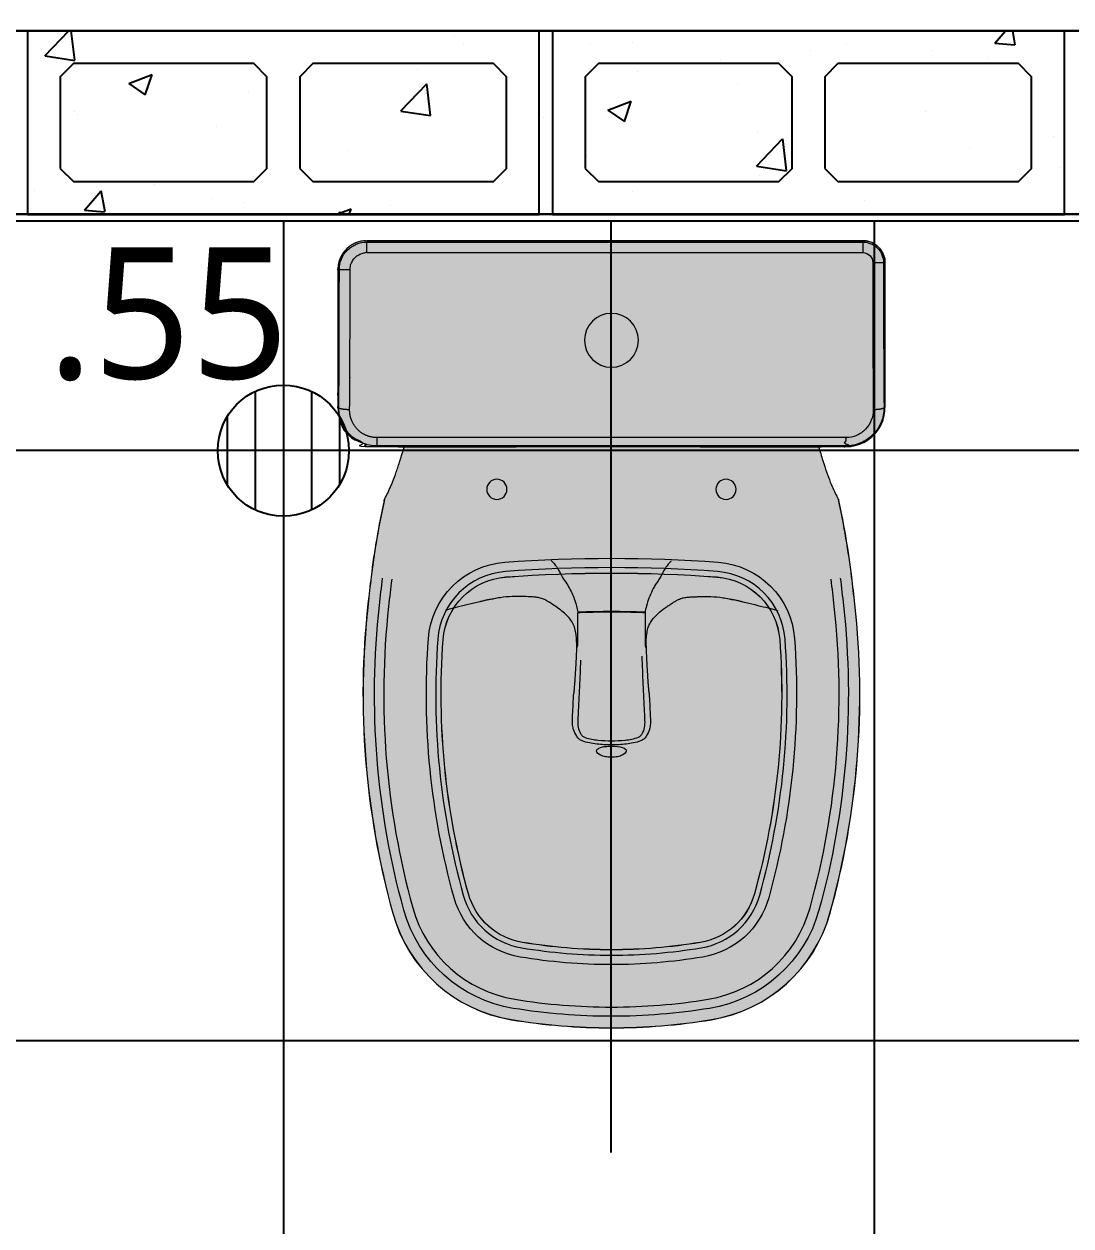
# Model space of a CAD drawing. Header units: millimetres. Extents: x -16.5 to 79.8, y -29.3 to 65.7.
# Drawn here: x 11.627 to 12.425, y -5.041 to -4.125 of the extents above; entities that cross this region are included whole.
import ezdxf

# ---------------------------------------------------------------- set-up
doc = ezdxf.new("R2010")
doc.units = ezdxf.units.MM
doc.header["$LTSCALE"] = 20
doc.linetypes.add('HIDDEN', pattern=[0.375, 0.25, -0.125])
for name, color, linetype in [('ARQ-STA - COTAS_ALVENARIA', 1, 'Continuous'), ('ARQ-STA - MOBILIÁRIO_GERAL', 251, 'Continuous'), ('ARQ-STA - PISOS_APARTAMENTOS - BANHEIROS', 8, 'Continuous'), ('ARQ-STA - PORTAS', 4, 'Continuous'), ('ARQ-STA - REVESTIMENTOS', 4, 'Continuous'), ('ESTRUTURA - ARQ-STA - ALVENARIA_ESTRUTURAL', 5, 'Continuous'), ('ESTRUTURA - ARQ-STA - BLOCOS_ESTRUTURAIS', 250, 'Continuous'), ('ESTRUTURA - ARQ-STA - VIGAS', 4, 'HIDDEN'), ('HIDRÁULICA - ARQ-STA - HIDRÁULICA', 150, 'Continuous')]:
    doc.layers.add(name, color=color, linetype=linetype)
doc.styles.add('COTAS', font='segoeuil.ttf')

# ---------------------------------------------------------------- blocks, each defined once
blk = doc.blocks.new('MS - L1A - PRE - TOB - TIPO_1_AO_16 - MOBILIÁRIO - LAYOUT_GERAL')
at = {"layer": 'ARQ-STA - MOBILIÁRIO_GERAL'}
h = blk.add_hatch(color=255, dxfattribs=at)
h.dxf.hatch_style = 1
h.paths.add_polyline_path([(3332.459981088148, 1266.79398824152), (3332.459981088147, 1266.904505723197, 0.414213562370685), (3332.443238465238, 1266.921248346105), (3332.065221470467, 1266.921248346105, 0.4142135623729194), (3332.043215492915, 1266.899242368553), (3332.043215492915, 1266.79398824152, 0.4142135623705643), (3332.072922991957, 1266.764280742477), (3332.430273485099, 1266.764280742477, 0.4142145877919626)])
h = blk.add_hatch(color=255, dxfattribs=at)
h.dxf.hatch_style = 1
edge = h.paths.add_edge_path()
edge.add_arc((3332.251602805675, 1266.79298681211), 0.4717372149447774, 269.9994401031737, 279.29309063403196, ccw=False)
edge.add_arc((3332.251593775375, 1266.792986812112), 0.4717372149447807, 260.70690936758, 270.0005368961998, ccw=False)
edge.add_arc((3332.193612822404, 1266.43865030794), 0.1126882641086317, 555.4710019388212, 620.7069093678847, ccw=False)
edge.add_arc((3332.688430895807, 1266.57560584863), 0.6261098704822728, 533.7100300653772, 555.471001938502, ccw=False)
edge.add_arc((3333.943183758899, 1266.437302173285), 1.88846190302048, 533.0728252439857, 533.7100301665415, ccw=False)
edge.add_arc((3332.681112520166, 1266.590636960742), 0.6171101150880661, 527.5958409557097, 533.0728251430753, ccw=False)
edge.add_spline(control_points=[(3332.078407798827, 1266.723196053295), (3332.078401407648, 1266.723253874315), (3332.078502453156, 1266.723599241207), (3332.078660850593, 1266.723924004346)], knot_values=[0, 0, 0, 0, 1, 1, 1, 1], degree=3, periodic=0)
edge.add_spline(control_points=[(3332.078660850593, 1266.723924004346), (3332.079101008052, 1266.724896088644), (3332.079540387693, 1266.725788467179), (3332.07997796001, 1266.72660117746)], knot_values=[0, 0, 0, 0, 1, 1, 1, 1], degree=3, periodic=0)
edge.add_spline(control_points=[(3332.07997796001, 1266.72660117746), (3332.0815670221, 1266.729552568687), (3332.083184847043, 1266.733125188572), (3332.084863373471, 1266.737300693042)], knot_values=[0, 0, 0, 0, 1, 1, 1, 1], degree=3, periodic=0)
edge.add_spline(control_points=[(3332.084863373471, 1266.737300693042), (3332.085831133441, 1266.73970809397), (3332.086783841497, 1266.742273626916), (3332.088672152771, 1266.747707116548), (3332.089613008, 1266.750594818939), (3332.090515565948, 1266.753544382924)], knot_values=[0, 0, 0, 0, 0.5, 0.5, 1, 1, 1, 1], degree=3, periodic=0)
edge.add_spline(control_points=[(3332.090525021083, 1266.753575286916), (3332.091616597785, 1266.757143355075), (3332.092708174489, 1266.760711423234), (3332.093799751191, 1266.764279491393)], knot_values=[1.001746161005237, 1.001746161005237, 1.001746161005237, 1.001746161005237, 1.606548568096997, 1.606548568096997, 1.606548568096997, 1.606548568096997], degree=3, periodic=0)
edge.add_line((3332.093799751191, 1266.764279491393), (3332.409397269225, 1266.764279491393))
edge.add_spline(control_points=[(3332.409397269225, 1266.764279491394), (3332.410486653824, 1266.760718110941), (3332.411576038423, 1266.757156730489), (3332.412665423022, 1266.753595350036)], knot_values=[-0.6063706789660464, -0.6063706789660464, -0.6063706789660464, -0.6063706789660464, -0.002879088823681, -0.002879088823681, -0.002879088823681, -0.002879088823681], degree=3, periodic=0)
edge.add_spline(control_points=[(3332.412681015113, 1266.753544382924), (3332.413583695682, 1266.750594418212), (3332.414505903018, 1266.747762815634), (3332.416393774708, 1266.742325850239), (3332.417365397489, 1266.739708218674), (3332.418333207589, 1266.737300693042)], knot_values=[0, 0, 0, 0, 0.5, 0.5, 1, 1, 1, 1], degree=3, periodic=0)
edge.add_spline(control_points=[(3332.418333207589, 1266.737300693042), (3332.420011734016, 1266.733125188572), (3332.421629558961, 1266.729552568687), (3332.42321862105, 1266.72660117746)], knot_values=[0, 0, 0, 0, 1, 1, 1, 1], degree=3, periodic=0)
edge.add_spline(control_points=[(3332.42321862105, 1266.72660117746), (3332.423656193368, 1266.725788467179), (3332.424095573008, 1266.724896088644), (3332.424535730468, 1266.723924004346)], knot_values=[0, 0, 0, 0, 1, 1, 1, 1], degree=3, periodic=0)
edge.add_spline(control_points=[(3332.424535730468, 1266.723924004346), (3332.424650416517, 1266.723688862906), (3332.424735117157, 1266.723444570161), (3332.424791282737, 1266.723182251081)], knot_values=[0, 0, 0, 0, 1, 1, 1, 1], degree=3, periodic=0)
edge.add_arc((3331.822310640427, 1266.590670002956), 0.6168812043350858, 366.9274214977744, 372.404380343789, ccw=False)
edge.add_arc((3330.560012822533, 1266.437302169923), 1.888461903020638, 366.2899699360847, 366.9274214999592, ccw=False)
edge.add_arc((3331.814765685255, 1266.575605848632), 0.626109870482274, 344.5289980612944, 366.2899699344303, ccw=False)
edge.add_arc((3332.309583758656, 1266.438650307939), 0.1126882641086316, 279.2930906340885, 344.5289980613802, ccw=False)
at = {"layer": 'ARQ-STA - MOBILIÁRIO_GERAL', "linetype": 'Continuous', "lineweight": 13}
blk.add_line((3332.065221470467, 1266.912128855838), (3332.443238465238, 1266.912128855838), dxfattribs=at)
at = {"layer": 'ARQ-STA - MOBILIÁRIO_GERAL', "linetype": 'Continuous', "lineweight": 18}
blk.add_line((3332.459982339229, 1266.904505723196), (3332.459982339229, 1266.793988241519), dxfattribs=at)
at = {"layer": 'ARQ-STA - MOBILIÁRIO_GERAL', "linetype": 'HIDDEN', "ltscale": 0.2}
blk.add_lwpolyline([(3332.251514885874, 1266.226249597188), (3332.251514885874, 1266.936249597186)], dxfattribs=at)
at = {"layer": 'ARQ-STA - MOBILIÁRIO_GERAL', "linetype": 'Continuous', "lineweight": 18}
for points in [[(3332.443238465238, 1266.921249597187), (3332.065221470467, 1266.921249597187, 0.4142135623730951), (3332.043214241832, 1266.899242368552), (3332.043214241831, 1266.793988241519)], [(3332.430273589103, 1266.764279491394, 0.4142135623730951), (3332.459982339229, 1266.793988241519), (3332.459981088147, 1266.793988241519)], [(3332.078408309504, 1266.723195940985, 0.02390797549779), (3332.068508134856, 1266.665073250557, 0.0027814143338565), (3332.066090113311, 1266.644202644183, 0.0952365286156103), (3332.085007751934, 1266.408590641674, 0.2925905448965451), (3332.175415379055, 1266.327441055072, 0.0405733418910875), (3332.251598195852, 1266.321249597187, 0.0405734424190451), (3332.327781202002, 1266.327441055072, 0.2925905448965451), (3332.418188829127, 1266.408590641674, 0.0952365267000971), (3332.437106468269, 1266.644202639457)], [(3332.43710646827, 1266.64420263945, 0.0027814143338564), (3332.434688446209, 1266.665073250523, 0.0239022915983787), (3332.424791282737, 1266.723182251085)]]:
    blk.add_lwpolyline(points, format="xyb", dxfattribs=at)
at = {"layer": 'ARQ-STA - MOBILIÁRIO_GERAL', "linetype": 'Continuous', "lineweight": 13}
for points in [[(3332.07866085059, 1266.723924004335, 0.0242183563770474), (3332.068597237849, 1266.665062424639, 0.0027814143338565), (3332.066179330711, 1266.644192805516, 0.09523652670009698), (3332.085094257847, 1266.408614584745, 0.2925905448965451), (3332.175429873649, 1266.327529635264)], [(3332.175429873653, 1266.327529635265, 0.0405733408206721), (3332.251598192974, 1266.321339355441, 0.0405734444004525), (3332.32776670741, 1266.327529635264, 0.2925905448965451), (3332.418102323212, 1266.408614584745, 0.0952365267000971), (3332.437017250349, 1266.644192805508, 0.0027814143338564), (3332.434599343216, 1266.665062424605, 0.0242183563770474), (3332.42453573047, 1266.723924004335)], [(3332.084214737975, 1266.663164915099, 0.0027814143338565), (3332.081816974834, 1266.642469164334, 0.09523652670009698), (3332.100256555799, 1266.41281119927, 0.2925905448965451), (3332.177970409342, 1266.343055501779, 0.0405735062568037), (3332.251598346844, 1266.337071705953, 0.0405734444004525), (3332.325226171714, 1266.343055501779, 0.2925905448965451), (3332.402940025261, 1266.41281119927, 0.0952365267000971), (3332.421379606226, 1266.642469164334, 0.0027814143338564), (3332.418981843086, 1266.663164915099)]]:
    blk.add_lwpolyline(points, format="xyb", dxfattribs=at)
at = {"layer": 'ARQ-STA - MOBILIÁRIO_GERAL', "linetype": 'Continuous', "lineweight": 13, "extrusion": (0, 0, -1)}
for points in [[(-3332.37142707227, 1266.420444107143, 0.2915781545572642), (-3332.321106684989, 1266.375204551142, 0.0412395772496219), (-3332.251598220473, 1266.369462542676, 0.0412394943903994), (-3332.182089896066, 1266.375204551142, 0.2915781545572642), (-3332.131769508789, 1266.420444107149, 0.0862795672423604), (-3332.112156892547, 1266.617985496498, 0.371727048332217), (-3332.170282502512, 1266.676160916737, 0.0370319895607314), (-3332.332914078556, 1266.676160916737, 0.371727048332217), (-3332.391039688513, 1266.617985496498, 0.0862795672423604)], [(-3332.319256765202, 1266.38632427107, 0.0412395772496219), (-3332.2515983425, 1266.380735092279, 0.0412396403847968), (-3332.183939815855, 1266.386324271071, 0.2915781545572642), (-3332.142630373803, 1266.423462713722, 0.0862795672423604), (-3332.123399276899, 1266.617161379629, 0.371727048332217), (-3332.171116249009, 1266.664919242427, 0.0370319895607314), (-3332.332080332061, 1266.664919242428, 0.371727048332217), (-3332.379797304162, 1266.617161379635, 0.0862795672423604), (-3332.360566207259, 1266.423462713728, 0.2915781545572642)]]:
    blk.add_lwpolyline(points, format="xyb", close=True, dxfattribs=at)
for points in [[(-3332.093480310561, 1266.41093567293, 0.0952365267000971), (-3332.074828290674, 1266.64323948393, 0.0027814143226319), (-3332.077235056442, 1266.664012938846)], [(-3332.425961524619, 1266.664012938846, 0.0027814143226319), (-3332.428368290385, 1266.643239483937, 0.09523652670009698), (-3332.409716270499, 1266.41093567293, 0.2925905448965451), (-3332.326361573023, 1266.336116772612, 0.0405734444004525), (-3332.251598278072, 1266.330040696169, 0.0405734309405469), (-3332.17683500804, 1266.336116772613, 0.2925905448965451), (-3332.093480310561, 1266.41093567293)]]:
    blk.add_lwpolyline(points, format="xyb", dxfattribs=at)
at = {"layer": 'ARQ-STA - MOBILIÁRIO_GERAL', "linetype": 'Continuous', "lineweight": 13}
blk.add_lwpolyline([(3332.251598297847, 1266.37661125231, 0.0412395772496219), (3332.319933521878, 1266.382256340825, 0.2915781545572642), (3332.364539440537, 1266.422358416034, 0.0862795672423604), (3332.383910108769, 1266.617462866532, 0.371727048332217), (3332.332385341767, 1266.669031787279, 0.0370319895607314), (3332.1708112393, 1266.669031787279, 0.371727048332217), (3332.119286472293, 1266.617462866537, 0.0862795672423604), (3332.138657140522, 1266.422358416041, 0.2915781545572642), (3332.183263059182, 1266.382256340825, 0.0412395860639482)], format="xyb", close=True, dxfattribs=at)
at = {"layer": 'ARQ-STA - MOBILIÁRIO_GERAL', "linetype": 'Continuous', "lineweight": 18, "extrusion": (0, 0, -1)}
blk.add_lwpolyline([(-3332.171118329323, 1266.664891192972, 0.0370319895607314), (-3332.332078251743, 1266.664891192972, 0.371727048332217), (-3332.379769248066, 1266.617159389778, 0.0862795967673794), (-3332.36053910797, 1266.423470245542, 0.2915781545572642), (-3332.319252149409, 1266.386352016234, 0.0412395776140385), (-3332.251598342189, 1266.380763218773, 0.0412396403847968), (-3332.183944431651, 1266.386352016234, 0.2915781545572642), (-3332.142657473089, 1266.423470245542, 0.0862795672423604), (-3332.123427328126, 1266.61715932335, 0.371727048332217)], format="xyb", close=True, dxfattribs=at)
at = {"layer": 'ARQ-STA - MOBILIÁRIO_GERAL', "linetype": 'Continuous', "lineweight": 18, "ltscale": 5, "extrusion": (0, 0, -1)}
for centre, radius in [((-3332.25159829053, 1266.84533171812), 0.020537390640592), ((-3332.164314380308, 1266.731730025585), 0.007701521490222), ((-3332.338882200752, 1266.731730025585), 0.007701521490222)]:
    blk.add_circle(centre, radius, dxfattribs=at)
at = {"layer": 'ARQ-STA - MOBILIÁRIO_GERAL', "linetype": 'Continuous', "lineweight": 13}
for points, weights, degree, knots in [([(3332.072922991957, 1266.771141113098), (3332.06729969319, 1266.771141113098), (3332.061843972216, 1266.773559386914), (3332.056153221344, 1266.779493301912), (3332.054655829006, 1266.781837547532), (3332.052645668881, 1266.78692880627), (3332.052139826299, 1266.789628962247), (3332.052158700461, 1266.792383319204), (3332.052399815724, 1266.827569915644), (3332.05252191562, 1266.863354599132), (3332.052523272176, 1266.899233339185), (3332.052523399943, 1266.902612573306), (3332.05387861655, 1266.905934477819), (3332.058544462584, 1266.910705844666), (3332.061840759142, 1266.912128855838), (3332.065221470467, 1266.912128855838), (3332.065221470467, 1266.915168685927), (3332.065221470467, 1266.918208516016), (3332.065221470467, 1266.921248346105), (3332.05233066727, 1266.921248346104), (3332.043215492915, 1266.912133171748), (3332.043215492915, 1266.899242368552), (3332.043581435358, 1266.899242368552), (3332.043947377803, 1266.899242368552), (3332.044313320249, 1266.899242368552), (3332.044476667493, 1266.899237221388), (3332.047843216042, 1266.899233518826), (3332.052523273315, 1266.899233339184)], [1, 1, 1, 1, 1, 1, 1, 1, 1, 1, 1, 1, 1, 1, 1, 1, 1, 1, 1, 0.8047378541243649, 0.8047378541243649, 0.9999999999999998, 1, 1, 1, 0.8128936057662633, 0.8128936057662633, 0.9999999999999998], 3, [0, 0, 0, 0, 0.5, 0.5, 0.75, 0.75, 1, 1, 1, 2, 2, 2, 2.5, 2.5, 3, 3, 3, 4, 4, 4, 5.570796326794897, 5.570796326794897, 5.570796326794897, 6.570796326794897, 6.570796326794897, 6.570796326794897, 8.106684317153693, 8.106684317153693, 8.106684317153693, 8.106684317153693]), ([(3332.450673999643, 1266.904576498306), (3332.458607100615, 1266.904574111671), (3332.45888395157, 1266.904505723196), (3332.459432519858, 1266.904505723196), (3332.459981088146, 1266.904505723196), (3332.459981088149, 1266.921248346105), (3332.443238465238, 1266.921248346105), (3332.443238465238, 1266.921248971646), (3332.443238465238, 1266.921249597187), (3332.45998233923, 1266.921249597187), (3332.459982339229, 1266.904505723196), (3332.459981713688, 1266.904505723196), (3332.459981088147, 1266.904505723196), (3332.459981088147, 1266.849246982358), (3332.459981088147, 1266.793988241519)], [1, 0.7193393501921655, 1, 1, 1, 0.7071067811865476, 1, 1, 1, 0.7071067811865476, 1, 1, 1, 1, 1], 2, [0, 0, 0, 1.535891037777209, 1.535891037777209, 2.53589103777721, 2.53589103777721, 4.106687364572107, 4.106687364572107, 5.106687364572107, 5.106687364572107, 6.677483691367002, 6.677483691367002, 7.677483691367002, 7.677483691367002, 8.677483691367003, 8.677483691367003, 8.677483691367003]), ([(3332.043214241831, 1266.899242368552), (3332.043214867372, 1266.899242368552), (3332.043215492915, 1266.899242368552), (3332.043215492915, 1266.846615305036), (3332.043215492915, 1266.793988241519), (3332.043214867372, 1266.793988241519), (3332.043214241831, 1266.793988241519), (3332.043214241832, 1266.764279491394), (3332.072922991957, 1266.764279491394), (3332.251598290531, 1266.764279491394), (3332.430273589104, 1266.764279491394), (3332.430273589103, 1266.764280116935), (3332.430273589103, 1266.764280742476), (3332.459981088149, 1266.764280742476), (3332.459981088147, 1266.793988241519), (3332.459614460337, 1266.793988241519), (3332.459247832527, 1266.793988241519), (3332.458976130077, 1266.792436432954), (3332.4510378806, 1266.792383319204)], [1, 1, 1, 1, 1, 1, 1, 0.7071067811865476, 1, 1, 1, 1, 1, 0.7071067811865476, 1, 1, 1, 0.7191060416290957, 1], 2, [0, 0, 0, 1, 1, 2, 2, 3, 3, 4.570796326794897, 4.570796326794897, 5.570796326794897, 5.570796326794897, 6.570796326794897, 6.570796326794897, 8.141592653589793, 8.141592653589793, 9.141592653589793, 9.141592653589793, 10.67815529589479, 10.67815529589479, 10.67815529589479]), ([(3332.052158700461, 1266.792383319204), (3332.044220450986, 1266.792436432954), (3332.043948748534, 1266.793988241519), (3332.043582120724, 1266.793988241519), (3332.043215492915, 1266.793988241519), (3332.043215492916, 1266.764280742476), (3332.072922991957, 1266.764280742476), (3332.251598290531, 1266.764280742476), (3332.430273589104, 1266.764280742476), (3332.430273589103, 1266.767710927787), (3332.430273589103, 1266.771141113098)], [1, 0.7191060416290981, 1, 1, 1, 0.7071067811865476, 1, 1, 1, 1, 1], 2, [0, 0, 0, 1.536562642304994, 1.536562642304994, 2.536562642304994, 2.536562642304994, 4.10735896909989, 4.10735896909989, 5.10735896909989, 5.10735896909989, 6.10735896909989, 6.10735896909989, 6.10735896909989])]:
    blk.add_rational_spline(points, weights, degree=degree, knots=knots, dxfattribs=at)
for points, knots in [([(3332.044313320249, 1266.899242368552), (3332.044311963692, 1266.863899497722), (3332.044189863693, 1266.828649282311), (3332.043948748534, 1266.793988241519), (3332.043929683417, 1266.790163945319), (3332.044659572768, 1266.786415804738), (3332.04752551457, 1266.779382421624), (3332.049652583217, 1266.776159722303), (3332.054982639272, 1266.770765193302), (3332.058214410543, 1266.768578749914), (3332.065223403924, 1266.765638236932), (3332.069058529481, 1266.764853353309), (3332.072922991957, 1266.764853353309), (3332.192039857673, 1266.764853353309), (3332.311156723389, 1266.764853353309), (3332.430273589105, 1266.764853353309), (3332.434136270992, 1266.764853353309), (3332.43793152792, 1266.765624264211), (3332.444978811583, 1266.768573862462), (3332.448202991851, 1266.770757647689), (3332.453528255286, 1266.776140270235), (3332.455668732386, 1266.779385218653), (3332.458520713472, 1266.786367345534), (3332.459266889008, 1266.790165677576), (3332.459247832527, 1266.793988241519), (3332.458994708436, 1266.830375602948), (3332.458872788848, 1266.86740392925), (3332.45888395157, 1266.904505723196), (3332.4588845425, 1266.908638462066), (3332.457190821465, 1266.912679926601), (3332.451422387995, 1266.918454351453), (3332.447371253874, 1266.920155231983), (3332.443238465238, 1266.920155231983), (3332.317232800314, 1266.920155231983), (3332.19122713539, 1266.920155231983), (3332.065221470466, 1266.920155231983), (3332.062460129311, 1266.920155231983), (3332.059750502339, 1266.919611726662), (3332.054688590778, 1266.917514270776), (3332.05237007564, 1266.915962055761), (3332.046584903275, 1266.910178972192), (3332.044313448988, 1266.904765010688), (3332.044313320249, 1266.899242368552)], [0, 0, 0, 0, 1, 1, 1, 1.25, 1.25, 1.5, 1.5, 1.75, 1.75, 2, 2, 2, 3, 3, 3, 3.25, 3.25, 3.5, 3.5, 3.75, 3.75, 4, 4, 4, 5, 5, 5, 5.5, 5.5, 6, 6, 6, 7, 7, 7, 7.25, 7.25, 7.5, 7.5, 8, 8, 8, 8]), ([(3332.065221470467, 1266.921249597187), (3332.065221470467, 1266.92124918016), (3332.065221470467, 1266.921248763132), (3332.065221470467, 1266.921248346105), (3332.191227135392, 1266.921248346105), (3332.317232800316, 1266.921248346105), (3332.443238465239, 1266.921248346105), (3332.443238465238, 1266.918208516016), (3332.443238465238, 1266.915168685927), (3332.443238465238, 1266.912128855838), (3332.445218302392, 1266.912128855838), (3332.447153122588, 1266.911293149597), (3332.44988448818, 1266.908495682096), (3332.450674586139, 1266.906555405199), (3332.450673999643, 1266.904576498306), (3332.450662836924, 1266.866912166019), (3332.450784756399, 1266.829322412228), (3332.4510378806, 1266.792383319204), (3332.451075615264, 1266.78687659852), (3332.448925456883, 1266.781450489132), (3332.443242240258, 1266.775532437788), (3332.440930522287, 1266.773914843432), (3332.435842205038, 1266.771720791907), (3332.433084102785, 1266.771141113098), (3332.430273589103, 1266.771141113098), (3332.311156723387, 1266.771141113098), (3332.192039857672, 1266.771141113098), (3332.072922991957, 1266.771141113098), (3332.072922991957, 1266.768854322891), (3332.072922991957, 1266.766567532684), (3332.072922991957, 1266.764280742477), (3332.072922991957, 1266.764280325449), (3332.072922991957, 1266.764279908421), (3332.072922991957, 1266.764279491394)], [0, 0, 0, 0, 1, 1, 1, 2, 2, 2, 3, 3, 3, 3.5, 3.5, 4, 4, 4, 5, 5, 5, 5.5, 5.5, 5.75, 5.75, 6, 6, 6, 7, 7, 7, 8, 8, 8, 9, 9, 9, 9]), ([(3332.205588429446, 1266.677477509157), (3332.205997331968, 1266.677120787002), (3332.206393096582, 1266.676756882678), (3332.208307623883, 1266.674884838158), (3332.209485210788, 1266.673251192788), (3332.211088647269, 1266.670625416173), (3332.211624152249, 1266.669702085718), (3332.212675355024, 1266.667803743257), (3332.213167392137, 1266.666830027234), (3332.214636360878, 1266.664107433758), (3332.215668437637, 1266.66250876595), (3332.217818308671, 1266.65935968651), (3332.2187589234, 1266.657775797448), (3332.221331144336, 1266.653141239038), (3332.222637948416, 1266.650049780776), (3332.224675049616, 1266.644028876536), (3332.225401994391, 1266.641102885902), (3332.226003241458, 1266.638281125128)], [0, 0, 0, 0, 0.0300813725927179, 0.0300813725927179, 0.1513212010186285, 0.1513212010186285, 0.2119411152315834, 0.2119411152315834, 0.2725610294445384, 0.2725610294445384, 0.3938008578704482, 0.3938008578704482, 0.5150406862963585, 0.5150406862963585, 0.7575203431481791, 0.7575203431481791, 1, 1, 1, 1]), ([(3332.297144127642, 1266.677053173846), (3332.296566606244, 1266.676530947138), (3332.29504482029, 1266.675040658848), (3332.293072153081, 1266.672320189525), (3332.291335702675, 1266.669293426723), (3332.290032566505, 1266.666912528567), (3332.288868232772, 1266.664620479345), (3332.287302019927, 1266.662125426201), (3332.285213592645, 1266.659100860741), (3332.281746001032, 1266.653133560163), (3332.279092686895, 1266.646297678474), (3332.277659579449, 1266.640507493411), (3332.277241406713, 1266.638491014842), (3332.277197756412, 1266.638280527915)], [0, 0, 0, 0, 0.0493741484730568, 0.1366286326825917, 0.226040233282053, 0.2840870632533825, 0.3142684360520953, 0.392971572039478, 0.4686379639160901, 0.5426178418155424, 0.8367972070075976, 0.9829643344891612, 1, 1, 1, 1]), ([(3332.225076275599, 1266.61517763565), (3332.225079596722, 1266.615353430533), (3332.225081611538, 1266.615530659811), (3332.22508667283, 1266.617088599396), (3332.225005756372, 1266.618560669731), (3332.224679485261, 1266.621531890376), (3332.224440930404, 1266.623058807718), (3332.223710438764, 1266.626145404266), (3332.223198850033, 1266.627609668506), (3332.221209428657, 1266.631721492542), (3332.219286180505, 1266.63410981985), (3332.214385037245, 1266.638703682398), (3332.211397582862, 1266.640916030691), (3332.206338122566, 1266.644299540601), (3332.204562497591, 1266.645452483255), (3332.201756906713, 1266.6471644273), (3332.200787821874, 1266.647687365274), (3332.198741949378, 1266.648496860667), (3332.197674402378, 1266.648814217382), (3332.19546593452, 1266.649308892128), (3332.194311097224, 1266.649491713176), (3332.192089609063, 1266.649678677546), (3332.191009048805, 1266.649696645993), (3332.187722643083, 1266.649800221605), (3332.185502079781, 1266.65005663263), (3332.180957094349, 1266.650196129339), (3332.178742581664, 1266.650096662982), (3332.17305597649, 1266.649920500714), (3332.170021187699, 1266.64965747574), (3332.165221837045, 1266.64889140214), (3332.16361719016, 1266.648568903659), (3332.161467737927, 1266.648092159851), (3332.161010604147, 1266.647994770163), (3332.159912640809, 1266.647825904194), (3332.159168660751, 1266.647769119156), (3332.15804474062, 1266.647618629525), (3332.157630340054, 1266.647528724268), (3332.15689893229, 1266.647338751997), (3332.156516427044, 1266.647245783175), (3332.155345784019, 1266.646968357736), (3332.154516931768, 1266.64678811108), (3332.15291026951, 1266.646423991139), (3332.152142887789, 1266.646239203111), (3332.14984563486, 1266.645688996282), (3332.148356304635, 1266.645323330006), (3332.141022719065, 1266.643513046022), (3332.135402068541, 1266.64212317231), (3332.129578362434, 1266.640684739187), (3332.128931439398, 1266.640527577455), (3332.127735669854, 1266.640208806282), (3332.127193369006, 1266.640046669508), (3332.126038910395, 1266.639680549292), (3332.125446989647, 1266.639476260845), (3332.124889592255, 1266.639274348313)], [0, 0, 0, 0, 0.0072241197171463, 0.0072241197171463, 0.0629507310376068, 0.0629507310376068, 0.1186773423580672, 0.1186773423580672, 0.1744039536785277, 0.1744039536785277, 0.2858571763194488, 0.2858571763194488, 0.3973103989603697, 0.3973103989603697, 0.4530370102808307, 0.4530370102808307, 0.4809003159410611, 0.4809003159410611, 0.5087636216012916, 0.5087636216012916, 0.5366269272615222, 0.5366269272615222, 0.5644902329217527, 0.5644902329217527, 0.6202168442422139, 0.6202168442422139, 0.6759434555626748, 0.6759434555626748, 0.7316700668831359, 0.7316700668831359, 0.7595333725433664, 0.7595333725433664, 0.7664991989584243, 0.7664991989584243, 0.7734650253734817, 0.7734650253734817, 0.7804308517885394, 0.7804308517885394, 0.7873966782035968, 0.7873966782035968, 0.8013283310337121, 0.8013283310337121, 0.8152599838638279, 0.8152599838638279, 0.8431232895240581, 0.8431232895240581, 0.9545765121649799, 0.9545765121649799, 0.9685081649950952, 0.9685081649950952, 0.9824398178252104, 0.9824398178252104, 1, 1, 1, 1]), ([(3332.278119793156, 1266.615191954016), (3332.278106275616, 1266.61595837534), (3332.278144451799, 1266.618358283129), (3332.278479739493, 1266.621488190259), (3332.279098786928, 1266.624624593459), (3332.279828896148, 1266.6272275134), (3332.281675531635, 1266.63135022619), (3332.285360857301, 1266.635764980478), (3332.290180401753, 1266.639694330646), (3332.293801299033, 1266.642263088124), (3332.296462034302, 1266.644039968369), (3332.298903627304, 1266.645586550457), (3332.300901932584, 1266.64686834224), (3332.302693242529, 1266.647822993187), (3332.304452028394, 1266.648495773591), (3332.306872606228, 1266.649174032641), (3332.309365647645, 1266.649570800731), (3332.311624772362, 1266.64968879477), (3332.31381072359, 1266.649736217295), (3332.316564250611, 1266.649889699484), (3332.319934533133, 1266.650183662652), (3332.32351423052, 1266.650128841919), (3332.328966072052, 1266.649985442137), (3332.334968808304, 1266.649516648971), (3332.340132200592, 1266.648435300109), (3332.342560489064, 1266.647920145686), (3332.34366151944, 1266.647791623818), (3332.344732096074, 1266.647696051101), (3332.345873837695, 1266.647459764113), (3332.347501042923, 1266.647034748858), (3332.349473454669, 1266.646619538826), (3332.352568996403, 1266.645875697125), (3332.357915421702, 1266.644571770142), (3332.365073096826, 1266.642788827101), (3332.371706481128, 1266.641165745741), (3332.376003171856, 1266.640084048122), (3332.37778381647, 1266.639466122698), (3332.378410625295, 1266.639237238038)], [0, 0, 0, 0, 0.0308748563753068, 0.0950145360662665, 0.1189736188212156, 0.1432480369879435, 0.1922994016186771, 0.2894025101623773, 0.3531915680911605, 0.3879810529048384, 0.4158909717169048, 0.4389835707881283, 0.4621127390679551, 0.4741173725767004, 0.488267315054465, 0.5078277946310729, 0.5340036188580604, 0.5462660642014412, 0.558162277067583, 0.5816563879928561, 0.6048229871551217, 0.6277682344537542, 0.6527758717492351, 0.7102196462095614, 0.7411451644012366, 0.7501493062243251, 0.7558338667642253, 0.7617366028550894, 0.7702687797716613, 0.7775586220127836, 0.7931442179565006, 0.8084353959857299, 0.8384028748744141, 0.900157623409292, 0.9574676427197221, 0.9849178573934558, 1, 1, 1, 1]), ([(3332.225998792639, 1266.638280468094), (3332.243057843835, 1266.63896833104), (3332.260138816859, 1266.63896832643), (3332.277197744347, 1266.638280469871), (3332.277178381404, 1266.637845886771), (3332.277167225677, 1266.637622365611), (3332.277165057445, 1266.637622277039)], [0, 0, 0, 0, 1, 1, 1, 2, 2, 2, 2]), ([(3332.228055403841, 1266.601581543715), (3332.227848257598, 1266.594721017165), (3332.227572792083, 1266.587876727739), (3332.226935469901, 1266.574218436431), (3332.226533726445, 1266.567402550649), (3332.226150057595, 1266.558913448126), (3332.22608133087, 1266.557216917781), (3332.226004907934, 1266.55382461552), (3332.225969314362, 1266.55211903476), (3332.226514329986, 1266.548800929476), (3332.227167052801, 1266.547193043184), (3332.228452612717, 1266.545011853824), (3332.2288769834, 1266.54427185403), (3332.229748602234, 1266.543324323401), (3332.230150198289, 1266.543161690382), (3332.230919190391, 1266.542809970464), (3332.231312633694, 1266.542659739481), (3332.234891392901, 1266.541415850085), (3332.238242683835, 1266.54090202412), (3332.244894814874, 1266.54024341745), (3332.248239088747, 1266.540095127335), (3332.25159829053, 1266.540095128243), (3332.255074774629, 1266.540095127303), (3332.25853527273, 1266.540253926225), (3332.263696575232, 1266.540784852597), (3332.265413002083, 1266.541001661843), (3332.268819193119, 1266.541700514598), (3332.270527263348, 1266.542121831241), (3332.27255304042, 1266.54292820664), (3332.272956657449, 1266.543108196316), (3332.273703855687, 1266.543555027516), (3332.273982370625, 1266.543914901414), (3332.27474511706, 1266.544989715054), (3332.275195372037, 1266.545738317845), (3332.276425139379, 1266.54805133433), (3332.276933584699, 1266.549773054359), (3332.277238120523, 1266.553243424767), (3332.277174005438, 1266.555008832788), (3332.277064970634, 1266.558519994112), (3332.276987873911, 1266.560276390096), (3332.276564732196, 1266.569065489858), (3332.276161863413, 1266.576123002876), (3332.275526475115, 1266.590264953279), (3332.275249582647, 1266.597351919427), (3332.275059250218, 1266.604456850755)], [0, 0, 0, 0, 0.2500000000000061, 0.2500000000000061, 0.5000000000000123, 0.5000000000000123, 0.5625000000000128, 0.5625000000000128, 0.6250000000000133, 0.6250000000000133, 0.6875000000000138, 0.6875000000000138, 0.7187500000000141, 0.7187500000000141, 0.7343750000000135, 0.7343750000000135, 0.750000000000013, 0.750000000000013, 0.8750000000000063, 0.8750000000000063, 1, 1, 1, 1.125000000000003, 1.125000000000003, 1.187500000000005, 1.187500000000005, 1.250000000000007, 1.250000000000007, 1.265625000000008, 1.265625000000008, 1.28125000000001, 1.28125000000001, 1.31250000000001, 1.31250000000001, 1.375000000000009, 1.375000000000009, 1.437500000000008, 1.437500000000008, 1.500000000000007, 1.500000000000007, 1.750000000000003, 1.750000000000003, 2, 2, 2, 2])]:
    blk.add_open_spline(points, degree=3, knots=knots, dxfattribs=at)
at = {"layer": 'ARQ-STA - MOBILIÁRIO_GERAL', "linetype": 'Continuous', "lineweight": 18}
for points, knots in [([(3332.078355946007, 1266.722896106043), (3332.078401407647, 1266.723253874314), (3332.078502453156, 1266.723599241208), (3332.078660850593, 1266.723924004346), (3332.079101008052, 1266.724896088643), (3332.079540387693, 1266.725788467179), (3332.07997796001, 1266.72660117746), (3332.081567022098, 1266.729552568688), (3332.083184847043, 1266.733125188572), (3332.084863373471, 1266.737300693042), (3332.085831133441, 1266.739708093971), (3332.086783841497, 1266.742273626915), (3332.08867215277, 1266.747707116548), (3332.089613008, 1266.750594818939), (3332.090515565947, 1266.753544382925), (3332.09051871797, 1266.753554683752), (3332.090521869526, 1266.753564985333), (3332.090525021083, 1266.753575286916), (3332.091616597785, 1266.757143355075), (3332.092708174488, 1266.760711423234), (3332.093799751191, 1266.764279491394)], [0, 0, 0, 0, 1, 1, 1, 2, 2, 2, 3, 3, 3, 3.5, 3.5, 4, 4, 4, 4.001746161005238, 4.001746161005238, 4.001746161005238, 4.606548568096997, 4.606548568096997, 4.606548568096997, 4.606548568096997]), ([(3332.409397269225, 1266.764279491394), (3332.410486653824, 1266.760718110942), (3332.411576038423, 1266.757156730489), (3332.412665423022, 1266.753595350036), (3332.41267062017, 1266.753578359691), (3332.412675817318, 1266.753561369346), (3332.412681015113, 1266.753544382925), (3332.413583695682, 1266.750594418212), (3332.414505903018, 1266.747762815634), (3332.416393774708, 1266.742325850239), (3332.417365397489, 1266.739708218673), (3332.418333207589, 1266.737300693042), (3332.420011734016, 1266.733125188572), (3332.421629558961, 1266.729552568688), (3332.42321862105, 1266.72660117746), (3332.423656193368, 1266.725788467179), (3332.424095573008, 1266.724896088643), (3332.424535730468, 1266.723924004346), (3332.424650416517, 1266.723688862907), (3332.424735117157, 1266.723444570161), (3332.424790456087, 1266.723192667707)], [0, 0, 0, 0, 0.6034915901423654, 0.6034915901423654, 0.6034915901423654, 0.6063706789660464, 0.6063706789660464, 0.6063706789660464, 1.106370678966046, 1.106370678966046, 1.606370678966046, 1.606370678966046, 1.606370678966046, 2.606370678966046, 2.606370678966046, 2.606370678966046, 3.606370678966047, 3.606370678966047, 3.606370678966047, 4.606370678966046, 4.606370678966046, 4.606370678966046, 4.606370678966046]), ([(3332.277162829267, 1266.637566932266), (3332.274700722575, 1266.637687276495), (3332.267547708111, 1266.637982744122), (3332.25496316981, 1266.638146479183), (3332.240379674614, 1266.638082286492), (3332.23049641109, 1266.637790481046), (3332.226035887428, 1266.637613952036)], [0, 0, 0, 0, 0.1445843187185402, 0.4199701349246597, 0.7381800737243996, 1, 1, 1, 1]), ([(3332.225061291332, 1266.614912186761), (3332.225050676087, 1266.614327064849), (3332.224993411774, 1266.611540335825), (3332.224823367688, 1266.606887815854), (3332.224569324921, 1266.601253591585), (3332.224292021932, 1266.596129435485), (3332.224022383094, 1266.591586057626), (3332.223770816223, 1266.587711766904), (3332.223581816569, 1266.584957540648), (3332.223432738702, 1266.582869959519), (3332.223321882924, 1266.581417713917), (3332.22320769425, 1266.580063046947), (3332.223078677037, 1266.57863311098), (3332.222963854837, 1266.57732815593), (3332.222909331544, 1266.576596069128), (3332.222892336524, 1266.576316176905)], [0, 0, 0, 0, 0.0335517578892544, 0.1598579815309899, 0.2675099337042585, 0.3581250669143763, 0.4561294398730638, 0.5307778972070968, 0.584152108252275, 0.6164300165000371, 0.6566072217776601, 0.7079806686573882, 0.7717415957606204, 0.8778303079125134, 1, 1, 1, 1]), ([(3332.28030424961, 1266.576316075741), (3332.280287256935, 1266.576595933688), (3332.280232738574, 1266.577327956684), (3332.280117924389, 1266.578632827652), (3332.279988912357, 1266.580062710004), (3332.279874725681, 1266.581417347605), (3332.279763869588, 1266.582869586274), (3332.279614789652, 1266.584957182994), (3332.279425786779, 1266.587711439346), (3332.279174215083, 1266.591585781609), (3332.278904571793, 1266.596129210451), (3332.278627264711, 1266.601253419663), (3332.278373217738, 1266.606887699009), (3332.278203170826, 1266.611540277326), (3332.278145905603, 1266.61432704656), (3332.278135290039, 1266.614912187349)], [0, 0, 0, 0, 0.1221662744662276, 0.2282535527564521, 0.2920136354007341, 0.3433864834507676, 0.383563455611025, 0.4158416137936206, 0.4692167334915876, 0.543866097551242, 0.641871422804574, 0.7324873075929657, 0.8401400842483111, 0.9664472388171376, 1, 1, 1, 1]), ([(3332.280312880643, 1266.576298230625), (3332.280603947905, 1266.57076840331), (3332.280919534517, 1266.565248219801), (3332.281216884534, 1266.55787303688), (3332.281292373747, 1266.556010115567), (3332.281255563482, 1266.55270084758), (3332.281154106509, 1266.55126961521), (3332.280864502506, 1266.549865626856), (3332.280778106304, 1266.549446781666), (3332.280674965526, 1266.54903036158), (3332.280018738265, 1266.546817282621), (3332.279106157127, 1266.545128330744), (3332.277561554136, 1266.542784275191), (3332.277010753176, 1266.541985570808), (3332.27557117377, 1266.540764593794), (3332.274703249906, 1266.540356328272), (3332.272076820972, 1266.539286230302), (3332.270237136335, 1266.538815815261), (3332.26655460205, 1266.538019730388), (3332.264699324221, 1266.537756590288), (3332.259113965792, 1266.537145231609), (3332.255363734796, 1266.536961014324), (3332.251598288098, 1266.536961015384), (3332.247832841601, 1266.536961014483), (3332.244082610838, 1266.537145231923), (3332.238497252738, 1266.537756590823), (3332.236641975027, 1266.538019731083), (3332.232959440973, 1266.538815816237), (3332.231119756466, 1266.539286231318), (3332.228493327874, 1266.540356329838), (3332.227625404111, 1266.54076459538), (3332.226185825714, 1266.54198557376), (3332.225635024962, 1266.54278427795), (3332.224090422368, 1266.54512833356), (3332.22317784154, 1266.546817285572), (3332.222523882882, 1266.5490227154), (3332.222422296594, 1266.549431379407), (3332.222336889793, 1266.549842388003), (3332.222043596468, 1266.55125382365), (3332.221941105832, 1266.552692905426), (3332.2219042074, 1266.556010118199), (3332.221979696611, 1266.55787303939), (3332.222277046655, 1266.565248221408), (3332.222592633206, 1266.570768404115), (3332.222883700419, 1266.576298230625)], [0, 0, 0, 0, 0.6254878711390255, 0.6254878711390255, 0.8370499729583913, 0.8370499729583913, 1, 1, 1, 1.036883628944676, 1.036883628944676, 1.197403024120566, 1.197403024120566, 1.277662721708509, 1.277662721708509, 1.357922419296451, 1.357922419296451, 1.518441814472338, 1.518441814472338, 1.678961209648225, 1.678961209648225, 2, 2, 2, 2.321257979923887, 2.321257979923887, 2.481886969885831, 2.481886969885831, 2.642515959847775, 2.642515959847775, 2.722830454828747, 2.722830454828747, 2.803144949809719, 2.803144949809719, 2.963773939771662, 2.963773939771662, 3, 3, 3, 3.163701980595578, 3.163701980595578, 3.37507404271174, 3.37507404271174, 4, 4, 4, 4]), ([(3332.251597068843, 1266.535974688707), (3332.254845341342, 1266.535974774226), (3332.257951030583, 1266.535632463818), (3332.261987259718, 1266.534309323947), (3332.262950421217, 1266.533332324004), (3332.262832044443, 1266.531191192884), (3332.261811724801, 1266.530049229583), (3332.258845046077, 1266.528633487321), (3332.257621341243, 1266.528223467906), (3332.25479860585, 1266.527644461737), (3332.253199728022, 1266.527482139617), (3332.251598297261, 1266.527482139491), (3332.249993229249, 1266.527482139618), (3332.248393009476, 1266.527644840325), (3332.245563071611, 1266.528226607759), (3332.244335204937, 1266.528640097339), (3332.241386694408, 1266.530050736859), (3332.240353811675, 1266.531217477746), (3332.240255338753, 1266.533336423951), (3332.241224634972, 1266.534316040353), (3332.244241074331, 1266.535302327267), (3332.245514691712, 1266.535556183095), (3332.248378653078, 1266.535890040878), (3332.249992532754, 1266.535974688205), (3332.251598287302, 1266.535974688723)], [0, 0, 0, 0, 0.25, 0.25, 0.5000000000000001, 0.5000000000000001, 0.7500000000000002, 0.7500000000000002, 0.8750000000000001, 0.8750000000000001, 1, 1, 1, 1.125000000000001, 1.125000000000001, 1.250000000000002, 1.250000000000002, 1.500000000000001, 1.500000000000001, 1.75, 1.75, 1.875, 1.875, 2, 2, 2, 2])]:
    blk.add_open_spline(points, degree=3, knots=knots, dxfattribs=at)
for points, weights, knots in [([(3332.225167193545, 1266.61085237087), (3332.225666909667, 1266.611630000511), (3332.225926552229, 1266.612508210946), (3332.225926552229, 1266.613420812315), (3332.225926552229, 1266.614781171134), (3332.225926552229, 1266.616141840451), (3332.225926552229, 1266.61942436547), (3332.225926552229, 1266.621462569927), (3332.225926552229, 1266.626061491627), (3332.225926552229, 1266.628651789498), (3332.225926552229, 1266.633360725945), (3332.225926552229, 1266.635491501434), (3332.225926552229, 1266.63761804555)], [1, 0.9748769938818652, 0.9748769938818652, 1, 1, 1, 1, 1, 1, 1, 1, 1, 1], [0, 0, 0, 0, 0.5508074359274728, 0.5508074359274728, 0.5508074359274728, 0.8116293650252897, 0.8116293650252897, 1.072451294123106, 1.072451294123106, 1.333273223220923, 1.333273223220923, 1.550807435927472, 1.550807435927472, 1.550807435927472, 1.550807435927472]), ([(3332.277270028831, 1266.637590635835), (3332.277270028831, 1266.635471939532), (3332.277270028831, 1266.633349078792), (3332.277270028831, 1266.628646787538), (3332.277270028831, 1266.626055410167), (3332.277270028831, 1266.621456944809), (3332.277270028831, 1266.619420518628), (3332.277270028831, 1266.616140429651), (3332.277270028831, 1266.61478044476), (3332.277270028831, 1266.613420812315), (3332.277270028831, 1266.612508210946), (3332.277529671393, 1266.611630000511), (3332.278029387514, 1266.61085237087)], [1, 1, 1, 1, 1, 1, 1, 1, 1, 1, 0.9748769938818656, 0.9748769938818656, 1], [0, 0, 0, 0, 0.2168194420238233, 0.2168194420238233, 0.4778796280158823, 0.4778796280158823, 0.7389398140079412, 0.7389398140079412, 1, 1, 1, 1.550807435927467, 1.550807435927467, 1.550807435927467, 1.550807435927467])]:
    blk.add_rational_spline(points, weights, degree=3, knots=knots, dxfattribs=at)
at = {"layer": 'ARQ-STA - MOBILIÁRIO_GERAL', "linetype": 'Continuous', "lineweight": 13}
blk.add_open_spline([(3332.226003236646, 1266.638281037075), (3332.226022589877, 1266.637846493594), (3332.226033723299, 1266.637623406956), (3332.226035891526, 1266.637623289566)], degree=3, dxfattribs=at)
blk = doc.blocks.new('_HIDRÁULICA - RALO_PISO')
at = {"layer": 'HIDRÁULICA - ARQ-STA - HIDRÁULICA'}
for p, q in [((1.07e-14, 0.0500000000000043), (1.07e-14, -0.0500000000000043)), ((-0.0213626157862592, 0.0452066217137315), (-0.0213626157862663, -0.0452066217137244)), ((0.0213626157865292, 0.0452066217136107), (0.0213626157865257, -0.0452066217136107)), ((-0.0427252315726179, 0.0259721887230384), (-0.0427252315726179, -0.0259721887230384)), ((0.0427252315727209, 0.0259721887229034), (0.0427252315727209, -0.0259721887229105))]:
    blk.add_line(p, q, dxfattribs=at)
blk.add_circle((1.07e-14, 0), 0.05, dxfattribs=at)

msp = doc.modelspace()

# ---------------------------------------------------------------- hatches: boundary and pattern name
at = {"layer": 'ARQ-STA - PISOS_APARTAMENTOS - BANHEIROS'}
h = msp.add_hatch(dxfattribs=at)
h.set_pattern_fill('_USER', color=256, scale=0.45, double=1, pattern_type=0)
h.set_pattern_definition([(0, (11.8249216657946, -4.450033325217902), (0, 0.45), []), (90, (11.8249216657946, -4.450033325217902), (-0.45, 2.755455298081545e-17), [])])
h.paths.add_polyline_path([(12.47992166579343, -4.27503332521772), (10.92492166579496, -4.27503332521772), (10.92492166579496, -5.675033325217584), (12.47992166579343, -5.675033325217584)])

# ---------------------------------------------------------------- linework, layer by layer
at = {"layer": 'ARQ-STA - PORTAS', "color": 250, "linetype": 'HIDDEN', "ltscale": 0.25}
msp.add_arc((11.02992449488698, -5.660016184343725), 0.8051397394329386, 358.932500309958, 91.06749968368712, dxfattribs=at)
at = {"layer": 'ARQ-STA - REVESTIMENTOS'}
msp.add_line((12.47482393489737, -4.275021288096531), (10.92483302031025, -4.275021288096531), dxfattribs=at)
at = {"layer": 'ESTRUTURA - ARQ-STA - ALVENARIA_ESTRUTURAL'}
for p, q in [((10.91993199999999, -4.129996999999974), (12.56943368074088, -4.129722193982806)), ((12.56943368074088, -4.269722193982807), (10.91993199999999, -4.269996999999975))]:
    msp.add_line(p, q, dxfattribs=at)
at = {"layer": 'ESTRUTURA - ARQ-STA - BLOCOS_ESTRUTURAIS'}
for points in [[(11.62993200000001, -4.269996999999975), (12.019932, -4.269996999999975), (12.019932, -4.129996999999975), (11.62993200000001, -4.129996999999975), (11.62993200000001, -4.269996999999975)], [(12.02993200000001, -4.269996999999975), (12.419932, -4.269996999999975), (12.419932, -4.129996999999975), (12.02993200000001, -4.129996999999975), (12.02993200000001, -4.269996999999975)], [(11.654932, -4.234996999999971), (11.664932, -4.244996999999969), (11.802432, -4.244996999999969), (11.81243200000001, -4.234996999999971), (11.81243200000001, -4.164996999999971), (11.802432, -4.154996999999973), (11.664932, -4.154996999999973), (11.654932, -4.164996999999971), (11.654932, -4.234996999999971)], [(11.837432, -4.234996999999971), (11.84743200000001, -4.244996999999969), (11.984932, -4.244996999999969), (11.994932, -4.234996999999971), (11.994932, -4.164996999999971), (11.984932, -4.154996999999973), (11.84743200000001, -4.154996999999973), (11.837432, -4.164996999999971), (11.837432, -4.234996999999971)], [(12.054932, -4.234996999999971), (12.064932, -4.244996999999969), (12.202432, -4.244996999999969), (12.212432, -4.234996999999971), (12.212432, -4.164996999999971), (12.202432, -4.154996999999973), (12.064932, -4.154996999999973), (12.054932, -4.164996999999971), (12.054932, -4.234996999999971)], [(12.23743200000001, -4.234996999999971), (12.24743200000001, -4.244996999999969), (12.384932, -4.244996999999969), (12.39493200000001, -4.234996999999971), (12.39493200000001, -4.164996999999971), (12.384932, -4.154996999999973), (12.24743200000001, -4.154996999999973), (12.23743200000001, -4.164996999999971), (12.23743200000001, -4.234996999999971)], [(12.23743200000001, -4.234996999999971), (12.24743200000001, -4.244996999999969), (12.384932, -4.244996999999969), (12.39493200000001, -4.234996999999971), (12.39493200000001, -4.164996999999971), (12.384932, -4.154996999999973), (12.24743200000001, -4.154996999999973), (12.23743200000001, -4.164996999999971), (12.23743200000001, -4.234996999999971)]]:
    msp.add_lwpolyline(points, dxfattribs=at)
at = {"layer": 'ESTRUTURA - ARQ-STA - VIGAS', "color": 74, "linetype": 'Continuous'}
for p, q in [((11.6433139274854, -4.149001759690952), (11.66154602125879, -4.129999999999994)), ((11.66598283798526, -4.152496073948046), (11.6633658044986, -4.130000000000008)), ((12.36704665263448, -4.13944018961276), (12.37496791225679, -4.130000000000009)), ((12.38255620695266, -4.140705696545461), (12.380581406096, -4.130000000000004)), ((11.95564089206082, -4.133496307316959), (11.95564089206082, -4.133496307316959)), ((11.96194829673605, -4.140321104634967), (11.96194829673605, -4.140321104634967)), ((12.05888102497548, -4.140763761435644), (12.05888102497548, -4.140763761435644)), ((12.09123148722768, -4.139225051309634), (12.09123148722768, -4.139225051309634)), ((12.25417777251298, -4.139800954099309), (12.25417777251298, -4.139800954099309)), ((12.36704685225274, -4.139437883323204), (12.38222885945166, -4.140766136842679)), ((11.64337231093697, -4.149125582066293), (11.66596221094064, -4.152629082068489)), ((12.22682208239454, -4.144953795302301), (12.22682208239454, -4.144953795302301)), ((12.31906890366174, -4.145238094206978), (12.31906890366174, -4.145238094206978)), ((12.1579798605036, -4.152465649478036), (12.1579798605036, -4.152465649478036)), ((12.36241267756142, -4.150682539294969), (12.36241267756142, -4.150682539294969)), ((11.70710933773601, -4.17020392702631), (11.72489404486078, -4.163377017587472)), ((11.71974736660732, -4.178738636181608), (11.72489754106994, -4.163389626834141)), ((11.81381911535003, -4.165747595668305), (11.81381911535003, -4.165747595668305)), ((11.92695675677531, -4.159807742551195), (11.92695675677531, -4.159807742551195)), ((12.09439354431939, -4.160836946816069), (12.09439354431939, -4.160836946816069)), ((11.70710498974741, -4.170213519025751), (11.71973952235314, -4.178735618874645)), ((11.79865970004696, -4.176068466413319), (11.79865970004696, -4.176068466413319)), ((11.91439296837751, -4.191044087623692), (11.93417664621704, -4.170425243908736)), ((11.93706167884081, -4.194538425127825), (11.93425545667898, -4.170416081417298)), ((12.17093972227573, -4.170664585240316), (12.17093972227573, -4.170664585240316)), ((11.93397974863883, -4.181955823664889), (11.93397974863883, -4.181955823664889)), ((12.07214021450239, -4.190546211947344), (12.08992492162716, -4.183719302508505)), ((12.08477816225613, -4.199081059649144), (12.08992833671875, -4.183732050301677)), ((11.66568993396401, -4.191174086701646), (11.66568993396401, -4.191174086701646)), ((11.66824676996004, -4.193952757006612), (11.66824676996004, -4.193952757006612)), ((11.83778183662945, -4.194620519043616), (11.83778183662945, -4.194620519043616)), ((11.9144512040188, -4.191167596522001), (11.93704110402247, -4.194671096524197)), ((12.07213580063279, -4.190555949276903), (12.08477033323853, -4.199078049125798)), ((12.31450240854016, -4.191173785853398), (12.31450240854016, -4.191173785853398)), ((11.77419552044524, -4.202991816381648), (11.77419552044524, -4.202991816381648)), ((12.02281054088972, -4.196091076273639), (12.02281054088972, -4.196091076273639)), ((12.18547200926965, -4.233086415556421), (12.20525568710917, -4.212467571841465)), ((12.1862053518118, -4.207434509715529), (12.1862053518118, -4.207434509715529)), ((12.20814051969636, -4.236580776307618), (12.20533429753453, -4.212458432597091)), ((12.41135822186743, -4.210491354730574), (12.41135822186743, -4.210491354730574)), ((11.8746813595037, -4.221517567306977), (11.8746813595037, -4.221517567306977)), ((12.34777190568322, -4.218862652068607), (12.34777190568322, -4.218862652068607)), ((12.05579242172489, -4.225318800308814), (12.05579242172489, -4.225318800308814)), ((12.18553009710063, -4.233209610977709), (12.2081199971043, -4.236713110979905)), ((12.18735811000266, -4.239981528917427), (12.18735811000266, -4.239981528917427)), ((12.41607395742053, -4.234126849003386), (12.41607395742053, -4.234126849003386)), ((11.72655217811768, -4.246944058340318), (11.72655217811768, -4.246944058340318)), ((11.92386815352472, -4.244362781424348), (11.92386815352472, -4.244362781424348)), ((11.63499768858308, -4.251832025384561), (11.63499768858308, -4.251832025384561)), ((11.67355139807212, -4.26674069269306), (11.68579650203664, -4.252147546051643)), ((11.68906262190183, -4.268005860908744), (11.68612571867251, -4.252084460707579)), ((11.77058828374993, -4.257560769377221), (11.77058828374993, -4.257560769377221)), ((12.09116019799329, -4.252646224296154), (12.09116019799329, -4.252646224296154)), ((12.26794477603451, -4.259553340036724), (12.26794477603451, -4.259553340036724)), ((11.67355160034141, -4.266738355972396), (11.68873360754033, -4.26806660949187)), ((11.79557109679636, -4.260623505286472), (11.79557109679636, -4.260623505286472)), ((11.86515602009789, -4.270000000000008), (11.8765084361299, -4.265642215774561)), ((11.86637566430597, -4.270000000000003), (11.86798117103266, -4.268086631590534)), ((11.86867439281972, -4.269999999999996), (11.868309831326, -4.268023656557197)), ((11.87505394456706, -4.269999999999975), (11.87651191744003, -4.26565481918756)), ((11.9061788789168, -4.263289513369904), (11.9061788789168, -4.263289513369904)), ((12.02757388180908, -4.261017521634186), (12.02757388180908, -4.261017521634186)), ((12.04176947408369, -4.269018257362579), (12.04176947408369, -4.269018257362579))]:
    msp.add_line(p, q, dxfattribs=at)
at = {"layer": 'ESTRUTURA - ARQ-STA - VIGAS', "color": 1}
for points in [[(13.42993199999999, -0.0700000000000145), (13.5698835, -0.0700000000000145), (13.5698835, -4.13000000000001), (13.5698835, -4.269999999999996), (10.7798835, -4.269999999999996), (10.7798835, -3.93), (10.91993199999999, -3.93), (10.91993199999999, -4.13000000000001), (13.4298835, -4.13000000000001), (13.42993199999999, -0.0700000000000145), (13.5698835, -0.0700000000000145)], [(13.42993199999999, -0.0700000000000145), (10.9198835, -0.0700000000000145), (10.9198835, -4.13000000000001), (13.42993199999999, -4.13000000000001), (13.42993199999999, -0.0700000000000145)]]:
    msp.add_lwpolyline(points, dxfattribs=at)

# ---------------------------------------------------------------- block references
at = {"layer": 'ARQ-STA - MOBILIÁRIO_GERAL', "color": 251, "true_color": 0x636466}
msp.add_blockref('MS - L1A - PRE - TOB - TIPO_1_AO_16 - MOBILIÁRIO - LAYOUT_GERAL', (-3320.176736893415, -1271.211240157458), dxfattribs=at)
at = {"layer": 'HIDRÁULICA - ARQ-STA - HIDRÁULICA'}
msp.add_blockref('_HIDRÁULICA - RALO_PISO', (11.8249216657946, -4.450033325217902), dxfattribs=at)

# ---------------------------------------------------------------- texts
at = {"layer": 'ARQ-STA - COTAS_ALVENARIA', "color": 1, "insert": (11.69983893086115, -4.346152679965306), "char_height": 0.1, "attachment_point": 5, "style": 'COTAS'}
msp.add_mtext('1.55', dxfattribs=at)

doc.saveas('drawing.dxf')
